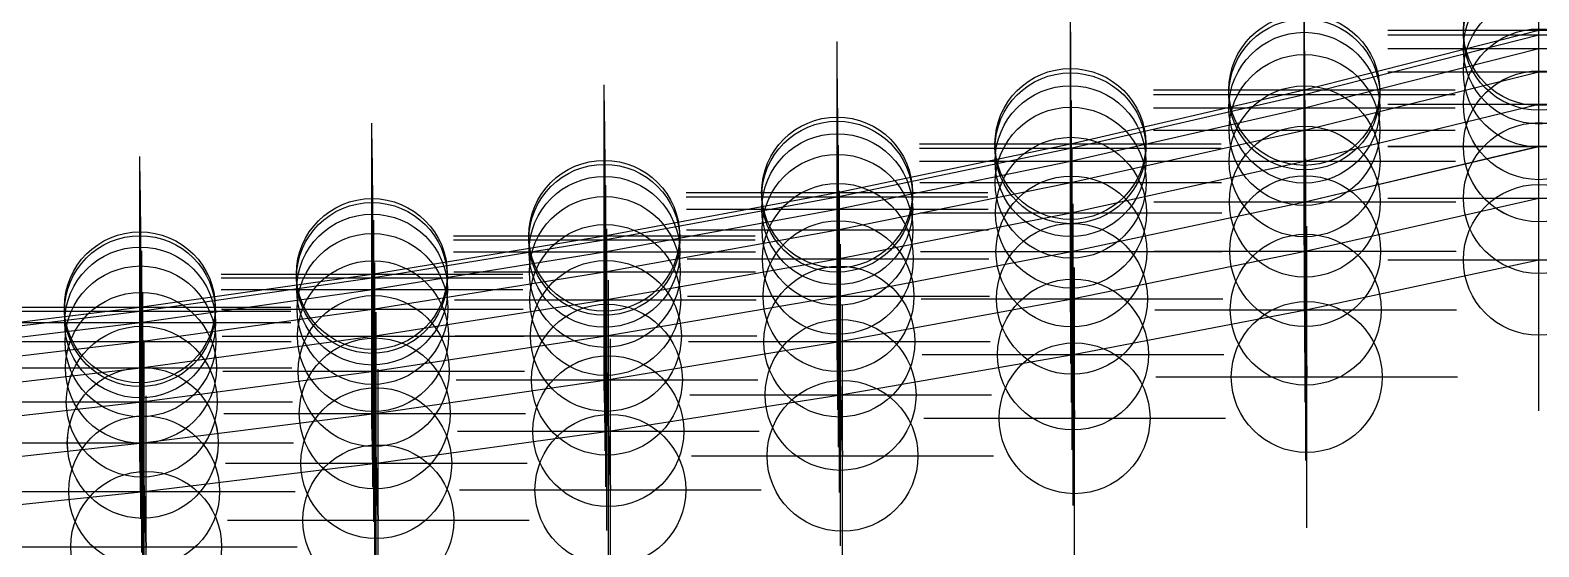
# Model space of a CAD drawing. Header units: inches. Extents: x 0.5 to 40.5, y -2.1 to 1.9.
# Drawn here: x 30.5 to 40.5, y -1.56 to 1.87 of the extents above; entities that cross this region are included whole.
import ezdxf

# ---------------------------------------------------------------- set-up
doc = ezdxf.new("R2010")
doc.units = ezdxf.units.IN
doc.header["$MEASUREMENT"] = 0
doc.header["$PDMODE"] = 34
for name, color, linetype in [('MF_horizontal', 104, 'Continuous'), ('MF_vertical', 44, 'Continuous'), ('NF_Glassload', 150, 'Continuous'), ('NF_RestraintsXYZ', 70, 'Continuous'), ('NF_Windload_01', 40, 'Continuous'), ('NF_Windload_02', 40, 'Continuous'), ('NF_Windload_03', 40, 'Continuous'), ('NF_Windload_04', 40, 'Continuous'), ('NF_Windload_05', 40, 'Continuous'), ('NF_Windload_06', 40, 'Continuous'), ('NF_Windload_07', 40, 'Continuous'), ('NF_Windload_08', 40, 'Continuous'), ('NF_Windload_09', 40, 'Continuous'), ('NF_Windload_10', 40, 'Continuous'), ('NF_Windload_11', 40, 'Continuous'), ('NF_Windload_12', 40, 'Continuous'), ('NF_Windload_13', 40, 'Continuous'), ('NF_Windload_14', 40, 'Continuous'), ('NF_Windload_15', 40, 'Continuous')]:
    doc.layers.add(name, color=color, linetype=linetype)

msp = doc.modelspace()

# ---------------------------------------------------------------- linework, layer by layer
for p, q in [((38.9452, 1.4702, 12.5), (40.4999, 1.8663, 12.5)), ((38.9453, 1.4407, 14.0565), (40.4999, 1.8358, 14.0625)), ((38.9453, 1.4407, 10.9435), (40.4999, 1.8358, 10.9375)), ((38.9457, 1.3523, 15.6134), (40.4999, 1.7442, 15.625)), ((38.9457, 1.3523, 9.3866), (40.4999, 1.7442, 9.375)), ((38.9463, 1.2045, 17.1711), (40.4999, 1.5909, 17.1875)), ((38.9463, 1.2045, 7.8289), (40.4999, 1.5909, 7.8125)), ((37.3949, 1.112, 12.5), (38.9452, 1.4702, 12.5)), ((37.3951, 1.0836, 14.0518), (38.9453, 1.4407, 14.0565)), ((37.3951, 1.0836, 10.9482), (38.9453, 1.4407, 10.9435)), ((38.9453, 1.4407, 14.0565), (38.9452, 1.4702, 12.5)), ((38.9452, 1.4702, 12.5), (38.9453, 1.4407, 10.9435)), ((38.9457, 1.3523, 15.6134), (38.9453, 1.4407, 14.0565)), ((38.9453, 1.4407, 10.9435), (38.9457, 1.3523, 9.3866)), ((37.3957, 0.9982, 15.6044), (38.9457, 1.3523, 15.6134)), ((37.3957, 0.9982, 9.3956), (38.9457, 1.3523, 9.3866)), ((38.9463, 1.2045, 17.1711), (38.9457, 1.3523, 15.6134)), ((38.9457, 1.3523, 9.3866), (38.9463, 1.2045, 7.8289)), ((38.9472, 0.9971, 6.27), (40.4999, 1.3752, 6.25)), ((38.9473, 0.9971, 18.73), (40.4999, 1.3752, 18.75)), ((37.3969, 0.8558, 17.1584), (38.9463, 1.2045, 17.1711)), ((37.3969, 0.8558, 7.8416), (38.9463, 1.2045, 7.8289)), ((38.9473, 0.9971, 18.73), (38.9463, 1.2045, 17.1711)), ((38.9463, 1.2045, 7.8289), (38.9472, 0.9971, 6.27)), ((35.8484, 0.7902, 12.5), (37.3949, 1.112, 12.5)), ((37.3951, 1.0836, 14.0518), (37.3949, 1.112, 12.5)), ((37.3949, 1.112, 12.5), (37.3951, 1.0836, 10.9482)), ((35.8487, 0.7628, 14.0482), (37.3951, 1.0836, 14.0518)), ((35.8487, 0.7628, 10.9518), (37.3951, 1.0836, 10.9482)), ((37.3957, 0.9982, 15.6044), (37.3951, 1.0836, 14.0518)), ((37.3951, 1.0836, 10.9482), (37.3957, 0.9982, 9.3956)), ((38.9487, 0.7296, 20.2908), (40.4999, 1.0965, 20.3125)), ((38.9487, 0.7296, 4.7092), (40.4999, 1.0964, 4.6875)), ((35.8496, 0.6803, 15.5974), (37.3957, 0.9982, 15.6044)), ((35.8496, 0.6803, 9.4026), (37.3957, 0.9982, 9.3956)), ((37.3969, 0.8558, 17.1584), (37.3957, 0.9982, 15.6044)), ((37.3957, 0.9982, 9.3956), (37.3969, 0.8558, 7.8416)), ((37.3988, 0.6562, 18.7148), (38.9473, 0.9971, 18.73)), ((37.3988, 0.6562, 6.2852), (38.9472, 0.9971, 6.27)), ((38.9472, 0.9971, 6.27), (38.9487, 0.7296, 4.7092)), ((38.9487, 0.7296, 20.2908), (38.9473, 0.9971, 18.73)), ((35.8513, 0.5429, 17.1488), (37.3969, 0.8558, 17.1584)), ((35.8513, 0.5428, 7.8512), (37.3969, 0.8558, 7.8416)), ((37.3988, 0.6562, 18.7148), (37.3969, 0.8558, 17.1584)), ((37.3969, 0.8558, 7.8416), (37.3988, 0.6562, 6.2852)), ((34.3052, 0.5034, 12.5), (35.8484, 0.7902, 12.5)), ((34.3056, 0.4768, 14.0454), (35.8487, 0.7628, 14.0482)), ((34.3056, 0.4768, 10.9546), (35.8487, 0.7628, 10.9518)), ((35.8487, 0.7628, 14.0482), (35.8484, 0.7902, 12.5)), ((35.8484, 0.7902, 12.5), (35.8487, 0.7628, 10.9518)), ((35.8496, 0.6803, 15.5974), (35.8487, 0.7628, 14.0482)), ((35.8487, 0.7628, 10.9518), (35.8496, 0.6803, 9.4026)), ((37.4016, 0.3994, 20.2749), (38.9487, 0.7296, 20.2908)), ((37.4016, 0.3994, 4.7251), (38.9487, 0.7296, 4.7092)), ((38.951, 0.4018, 21.8544), (38.9487, 0.7296, 20.2908)), ((38.9487, 0.7296, 4.7092), (38.951, 0.4018, 3.1456)), ((38.951, 0.4018, 21.8544), (40.4999, 0.7533, 21.875)), ((38.951, 0.4018, 3.1456), (40.4999, 0.7533, 3.125)), ((34.3067, 0.397, 15.5921), (35.8496, 0.6803, 15.5974)), ((34.3067, 0.397, 9.4079), (35.8496, 0.6803, 9.4026)), ((35.8513, 0.5429, 17.1488), (35.8496, 0.6803, 15.5974)), ((35.8496, 0.6803, 9.4026), (35.8513, 0.5428, 7.8512)), ((35.8538, 0.3505, 18.7035), (37.3988, 0.6562, 18.7148)), ((35.8538, 0.3505, 6.2965), (37.3988, 0.6562, 6.2852)), ((37.4016, 0.3994, 20.2749), (37.3988, 0.6562, 18.7148)), ((37.3988, 0.6562, 6.2852), (37.4016, 0.3994, 4.7251)), ((32.7649, 0.2502, 12.5), (34.3052, 0.5034, 12.5)), ((34.3056, 0.4768, 14.0454), (34.3052, 0.5034, 12.5)), ((34.3052, 0.5034, 12.5), (34.3056, 0.4768, 10.9546)), ((34.3086, 0.2641, 17.1415), (35.8513, 0.5429, 17.1488)), ((34.3086, 0.2641, 7.8585), (35.8513, 0.5428, 7.8512)), ((35.8538, 0.3505, 18.7035), (35.8513, 0.5429, 17.1488)), ((35.8513, 0.5428, 7.8512), (35.8538, 0.3505, 6.2965)), ((32.7653, 0.2244, 14.0433), (34.3056, 0.4768, 14.0454)), ((32.7653, 0.2244, 10.9567), (34.3056, 0.4768, 10.9546)), ((34.3067, 0.397, 15.5921), (34.3056, 0.4768, 14.0454)), ((34.3056, 0.4768, 10.9546), (34.3067, 0.397, 9.4079)), ((37.4058, 0.0858, 21.8402), (38.951, 0.4018, 21.8544)), ((37.4058, 0.0858, 3.1598), (38.951, 0.4018, 3.1456)), ((38.9548, 0.0137, 23.4228), (38.951, 0.4018, 21.8544)), ((38.951, 0.4018, 3.1456), (38.9548, 0.0137, 1.5772)), ((32.7665, 0.147, 15.5881), (34.3067, 0.397, 15.5921)), ((32.7665, 0.147, 9.4119), (34.3067, 0.397, 9.4079)), ((34.3086, 0.2641, 17.1415), (34.3067, 0.397, 15.5921)), ((34.3067, 0.397, 9.4079), (34.3086, 0.2641, 7.8585)), ((34.3117, 0.0783, 18.6951), (35.8538, 0.3505, 18.7035)), ((34.3117, 0.0783, 6.3049), (35.8538, 0.3505, 6.2965)), ((35.8577, 0.1035, 20.2633), (35.8538, 0.3505, 18.7035)), ((35.8538, 0.3505, 6.2965), (35.8577, 0.1035, 4.7367)), ((35.8577, 0.1035, 20.2633), (37.4016, 0.3994, 20.2749)), ((35.8577, 0.1035, 4.7367), (37.4016, 0.3994, 4.7251)), ((37.4058, 0.0858, 21.8402), (37.4016, 0.3994, 20.2749)), ((37.4016, 0.3994, 4.7251), (37.4058, 0.0858, 3.1598)), ((38.9548, 0.0137, 23.4228), (40.4999, 0.344, 23.4375)), ((38.9548, 0.0137, 1.5772), (40.4999, 0.344, 1.5625)), ((31.2269, 0.0295, 12.5), (32.7649, 0.2502, 12.5)), ((31.2274, 0.0043, 14.0417), (32.7653, 0.2244, 14.0433)), ((31.2274, 0.0043, 10.9583), (32.7653, 0.2244, 10.9567)), ((32.7653, 0.2244, 14.0433), (32.7649, 0.2502, 12.5)), ((32.7649, 0.2502, 12.5), (32.7653, 0.2244, 10.9567)), ((32.7665, 0.147, 15.5881), (32.7653, 0.2244, 14.0433)), ((32.7653, 0.2244, 10.9567), (32.7665, 0.147, 9.4119)), ((32.7687, 0.0181, 17.136), (34.3086, 0.2641, 17.1415)), ((32.7687, 0.0181, 7.864), (34.3086, 0.2641, 7.8585)), ((34.3117, 0.0783, 18.6951), (34.3086, 0.2641, 17.1415)), ((34.3086, 0.2641, 7.8585), (34.3117, 0.0783, 6.3049)), ((31.2286, -0.071, 15.5851), (32.7665, 0.147, 15.5881)), ((31.2286, -0.071, 9.4149), (32.7665, 0.147, 9.4119)), ((32.7687, 0.0181, 17.136), (32.7665, 0.147, 15.5881)), ((32.7665, 0.147, 9.4119), (32.7687, 0.0181, 7.864)), ((34.3163, -0.1601, 20.2549), (35.8577, 0.1035, 20.2633)), ((34.3163, -0.1601, 4.7451), (35.8577, 0.1035, 4.7367)), ((35.8634, -0.1975, 21.8303), (35.8577, 0.1035, 20.2633)), ((35.8577, 0.1035, 4.7367), (35.8634, -0.1976, 3.1697)), ((29.691, -0.1599, 12.5), (31.2269, 0.0295, 12.5)), ((29.6914, -0.1844, 14.0405), (31.2274, 0.0043, 14.0417)), ((29.6914, -0.1844, 10.9595), (31.2274, 0.0043, 10.9583)), ((31.2274, 0.0043, 14.0417), (31.2269, 0.0295, 12.5)), ((31.2269, 0.0295, 12.5), (31.2274, 0.0043, 10.9583)), ((31.2286, -0.071, 15.5851), (31.2274, 0.0043, 14.0417)), ((31.2274, 0.0043, 10.9583), (31.2286, -0.071, 9.4149)), ((31.2308, -0.1964, 17.1319), (32.7687, 0.0181, 17.136)), ((31.2308, -0.1964, 7.8681), (32.7687, 0.0181, 7.864)), ((32.7721, -0.162, 18.6889), (32.7687, 0.0181, 17.136)), ((32.7687, 0.0181, 7.864), (32.7721, -0.162, 6.3111)), ((32.7721, -0.162, 18.6889), (34.3117, 0.0783, 18.6951)), ((32.7721, -0.162, 6.3111), (34.3117, 0.0783, 6.3049)), ((34.3163, -0.1601, 20.2549), (34.3117, 0.0783, 18.6951)), ((34.3117, 0.0783, 6.3049), (34.3163, -0.1601, 4.7451)), ((35.8634, -0.1975, 21.8303), (37.4058, 0.0858, 21.8402)), ((35.8634, -0.1976, 3.1697), (37.4058, 0.0858, 3.1598)), ((37.4124, -0.2836, 23.4136), (37.4058, 0.0858, 21.8402)), ((37.4058, 0.0858, 3.1598), (37.4124, -0.2836, 1.5864)), ((37.4124, -0.2836, 23.4136), (38.9548, 0.0137, 23.4228)), ((37.4124, -0.2836, 1.5864), (38.9548, 0.0137, 1.5772)), ((38.9614, -0.4322, 25), (38.9548, 0.0137, 23.4228)), ((38.9548, 0.0137, 1.5772), (38.9614, -0.4322)), ((29.6926, -0.2579, 15.5828), (31.2286, -0.071, 15.5851)), ((29.6926, -0.2579, 9.4172), (31.2286, -0.071, 9.4149)), ((31.2308, -0.1964, 17.1319), (31.2286, -0.071, 15.5851)), ((31.2286, -0.071, 9.4149), (31.2308, -0.1964, 7.8681)), ((29.6948, -0.3803, 17.1289), (31.2308, -0.1964, 17.1319)), ((29.6948, -0.3803, 7.8711), (31.2308, -0.1964, 7.8681)), ((31.2343, -0.3715, 18.6843), (31.2308, -0.1964, 17.1319)), ((31.2308, -0.1964, 7.8681), (31.2343, -0.3715, 6.3157)), ((31.2343, -0.3715, 18.6843), (32.7721, -0.162, 18.6889)), ((31.2343, -0.3715, 6.3157), (32.7721, -0.162, 6.3111)), ((32.777, -0.3929, 20.2488), (32.7721, -0.162, 18.6889)), ((32.7721, -0.162, 6.3111), (32.777, -0.3929, 4.7512)), ((32.777, -0.3929, 20.2488), (34.3163, -0.1601, 20.2549)), ((32.777, -0.3929, 4.7512), (34.3163, -0.1601, 4.7451)), ((34.3228, -0.4503, 21.8233), (34.3163, -0.1601, 20.2549)), ((34.3163, -0.1601, 4.7451), (34.3229, -0.4503, 3.1767)), ((34.3228, -0.4503, 21.8233), (35.8634, -0.1975, 21.8303)), ((34.3229, -0.4503, 3.1767), (35.8634, -0.1976, 3.1697)), ((35.8718, -0.5513, 23.4076), (35.8634, -0.1975, 21.8303)), ((35.8634, -0.1976, 3.1697), (35.8718, -0.5513, 1.5924)), ((35.8718, -0.5513, 23.4076), (37.4124, -0.2836, 23.4136)), ((35.8718, -0.5513, 1.5924), (37.4124, -0.2836, 1.5864)), ((37.4229, -0.7059, 25), (37.4124, -0.2836, 23.4136)), ((37.4124, -0.2836, 1.5864), (37.4229, -0.7059)), ((29.6981, -0.5513, 18.6809), (31.2343, -0.3715, 18.6843)), ((29.6981, -0.5514, 6.3191), (31.2343, -0.3715, 6.3157)), ((31.2393, -0.5961, 20.2443), (31.2343, -0.3715, 18.6843)), ((31.2343, -0.3715, 6.3157), (31.2393, -0.5961, 4.7556)), ((31.2393, -0.5961, 20.2443), (32.777, -0.3929, 20.2488)), ((31.2393, -0.5961, 4.7556), (32.777, -0.3929, 4.7512)), ((32.784, -0.6738, 21.8183), (32.777, -0.3929, 20.2488)), ((32.777, -0.3929, 4.7512), (32.784, -0.6738, 3.1817)), ((32.784, -0.6738, 21.8183), (34.3228, -0.4503, 21.8233)), ((32.784, -0.6738, 3.1817), (34.3229, -0.4503, 3.1767)), ((34.3323, -0.791, 23.4035), (34.3228, -0.4503, 21.8233)), ((34.3229, -0.4503, 3.1767), (34.3324, -0.791, 1.5965)), ((29.7029, -0.7706, 20.2411), (31.2393, -0.5961, 20.2443)), ((29.7029, -0.7706, 4.7589), (31.2393, -0.5961, 4.7556)), ((31.2463, -0.8693, 21.8147), (31.2393, -0.5961, 20.2443)), ((31.2393, -0.5961, 4.7556), (31.2462, -0.8693, 3.1852)), ((34.3323, -0.791, 23.4035), (35.8718, -0.5513, 23.4076)), ((34.3324, -0.791, 1.5965), (35.8718, -0.5513, 1.5924)), ((35.8845, -0.9551, 25), (35.8718, -0.5513, 23.4076)), ((35.8718, -0.5513, 1.5924), (35.8845, -0.9551)), ((31.2462, -0.8693, 3.1852), (32.784, -0.6738, 3.1817)), ((31.2463, -0.8693, 21.8147), (32.784, -0.6738, 21.8183)), ((32.7939, -1.0037, 23.4007), (32.784, -0.6738, 21.8183)), ((32.784, -0.6738, 3.1817), (32.7939, -1.0037, 1.5993)), ((32.7939, -1.0037, 23.4007), (34.3323, -0.791, 23.4035)), ((32.7939, -1.0037, 1.5993), (34.3324, -0.791, 1.5965)), ((34.346, -1.1801, 25), (34.3323, -0.791, 23.4035)), ((34.3324, -0.791, 1.5965), (34.346, -1.1801)), ((29.7095, -1.0374, 21.8122), (31.2463, -0.8693, 21.8147)), ((29.7095, -1.0374, 3.1878), (31.2462, -0.8693, 3.1852)), ((31.2462, -0.8693, 3.1852), (31.2559, -1.1903, 1.6013)), ((31.2559, -1.1903, 23.3987), (31.2463, -0.8693, 21.8147)), ((31.2559, -1.1903, 23.3987), (32.7939, -1.0037, 23.4007)), ((31.2559, -1.1903, 1.6013), (32.7939, -1.0037, 1.5993)), ((32.8076, -1.381, 25), (32.7939, -1.0037, 23.4007)), ((32.7939, -1.0037, 1.5993), (32.8076, -1.381)), ((29.7185, -1.3512, 23.3973), (31.2559, -1.1903, 23.3987)), ((29.7185, -1.3512, 1.6027), (31.2559, -1.1903, 1.6013)), ((31.2691, -1.5579, 25), (31.2559, -1.1903, 23.3987)), ((31.2559, -1.1903, 1.6013), (31.2691, -1.5579))]:
    msp.add_line(p, q)
at = {"layer": 'MF_horizontal'}
for p, q in [((38.9452, 1.4702, 12.5), (40.4999, 1.8663, 12.5)), ((38.9453, 1.4407, 14.0565), (40.4999, 1.8358, 14.0625)), ((38.9453, 1.4407, 10.9435), (40.4999, 1.8358, 10.9375)), ((38.9457, 1.3523, 15.6134), (40.4999, 1.7442, 15.625)), ((38.9457, 1.3523, 9.3866), (40.4999, 1.7442, 9.375)), ((38.9463, 1.2045, 17.1711), (40.4999, 1.5909, 17.1875)), ((38.9463, 1.2045, 7.8289), (40.4999, 1.5909, 7.8125)), ((37.3949, 1.112, 12.5), (38.9452, 1.4702, 12.5)), ((37.3951, 1.0836, 14.0518), (38.9453, 1.4407, 14.0565)), ((37.3951, 1.0836, 10.9482), (38.9453, 1.4407, 10.9435)), ((37.3957, 0.9982, 15.6044), (38.9457, 1.3523, 15.6134)), ((37.3957, 0.9982, 9.3956), (38.9457, 1.3523, 9.3866)), ((38.9472, 0.9971, 6.27), (40.4999, 1.3752, 6.25)), ((38.9473, 0.9971, 18.73), (40.4999, 1.3752, 18.75)), ((37.3969, 0.8558, 17.1584), (38.9463, 1.2045, 17.1711)), ((37.3969, 0.8558, 7.8416), (38.9463, 1.2045, 7.8289)), ((35.8484, 0.7902, 12.5), (37.3949, 1.112, 12.5)), ((35.8487, 0.7628, 14.0482), (37.3951, 1.0836, 14.0518)), ((35.8487, 0.7628, 10.9518), (37.3951, 1.0836, 10.9482)), ((38.9487, 0.7296, 20.2908), (40.4999, 1.0965, 20.3125)), ((38.9487, 0.7296, 4.7092), (40.4999, 1.0964, 4.6875)), ((35.8496, 0.6803, 15.5974), (37.3957, 0.9982, 15.6044)), ((35.8496, 0.6803, 9.4026), (37.3957, 0.9982, 9.3956)), ((37.3988, 0.6562, 18.7148), (38.9473, 0.9971, 18.73)), ((37.3988, 0.6562, 6.2852), (38.9472, 0.9971, 6.27)), ((35.8513, 0.5429, 17.1488), (37.3969, 0.8558, 17.1584)), ((35.8513, 0.5428, 7.8512), (37.3969, 0.8558, 7.8416)), ((34.3052, 0.5034, 12.5), (35.8484, 0.7902, 12.5)), ((34.3056, 0.4768, 14.0454), (35.8487, 0.7628, 14.0482)), ((34.3056, 0.4768, 10.9546), (35.8487, 0.7628, 10.9518)), ((37.4016, 0.3994, 20.2749), (38.9487, 0.7296, 20.2908)), ((37.4016, 0.3994, 4.7251), (38.9487, 0.7296, 4.7092)), ((38.951, 0.4018, 21.8544), (40.4999, 0.7533, 21.875)), ((38.951, 0.4018, 3.1456), (40.4999, 0.7533, 3.125)), ((34.3067, 0.397, 15.5921), (35.8496, 0.6803, 15.5974)), ((34.3067, 0.397, 9.4079), (35.8496, 0.6803, 9.4026)), ((35.8538, 0.3505, 18.7035), (37.3988, 0.6562, 18.7148)), ((35.8538, 0.3505, 6.2965), (37.3988, 0.6562, 6.2852)), ((32.7649, 0.2502, 12.5), (34.3052, 0.5034, 12.5)), ((34.3086, 0.2641, 17.1415), (35.8513, 0.5429, 17.1488)), ((34.3086, 0.2641, 7.8585), (35.8513, 0.5428, 7.8512)), ((32.7653, 0.2244, 14.0433), (34.3056, 0.4768, 14.0454)), ((32.7653, 0.2244, 10.9567), (34.3056, 0.4768, 10.9546)), ((37.4058, 0.0858, 21.8402), (38.951, 0.4018, 21.8544)), ((37.4058, 0.0858, 3.1598), (38.951, 0.4018, 3.1456)), ((32.7665, 0.147, 15.5881), (34.3067, 0.397, 15.5921)), ((32.7665, 0.147, 9.4119), (34.3067, 0.397, 9.4079)), ((34.3117, 0.0783, 18.6951), (35.8538, 0.3505, 18.7035)), ((34.3117, 0.0783, 6.3049), (35.8538, 0.3505, 6.2965)), ((35.8577, 0.1035, 20.2633), (37.4016, 0.3994, 20.2749)), ((35.8577, 0.1035, 4.7367), (37.4016, 0.3994, 4.7251)), ((38.9548, 0.0137, 23.4228), (40.4999, 0.344, 23.4375)), ((38.9548, 0.0137, 1.5772), (40.4999, 0.344, 1.5625)), ((31.2269, 0.0295, 12.5), (32.7649, 0.2502, 12.5)), ((31.2274, 0.0043, 14.0417), (32.7653, 0.2244, 14.0433)), ((31.2274, 0.0043, 10.9583), (32.7653, 0.2244, 10.9567)), ((32.7687, 0.0181, 17.136), (34.3086, 0.2641, 17.1415)), ((32.7687, 0.0181, 7.864), (34.3086, 0.2641, 7.8585)), ((31.2286, -0.071, 15.5851), (32.7665, 0.147, 15.5881)), ((31.2286, -0.071, 9.4149), (32.7665, 0.147, 9.4119)), ((34.3163, -0.1601, 20.2549), (35.8577, 0.1035, 20.2633)), ((34.3163, -0.1601, 4.7451), (35.8577, 0.1035, 4.7367)), ((29.691, -0.1599, 12.5), (31.2269, 0.0295, 12.5)), ((29.6914, -0.1844, 14.0405), (31.2274, 0.0043, 14.0417)), ((29.6914, -0.1844, 10.9595), (31.2274, 0.0043, 10.9583)), ((31.2308, -0.1964, 17.1319), (32.7687, 0.0181, 17.136)), ((31.2308, -0.1964, 7.8681), (32.7687, 0.0181, 7.864)), ((32.7721, -0.162, 18.6889), (34.3117, 0.0783, 18.6951)), ((32.7721, -0.162, 6.3111), (34.3117, 0.0783, 6.3049)), ((35.8634, -0.1975, 21.8303), (37.4058, 0.0858, 21.8402)), ((35.8634, -0.1976, 3.1697), (37.4058, 0.0858, 3.1598)), ((37.4124, -0.2836, 23.4136), (38.9548, 0.0137, 23.4228)), ((37.4124, -0.2836, 1.5864), (38.9548, 0.0137, 1.5772)), ((29.6926, -0.2579, 15.5828), (31.2286, -0.071, 15.5851)), ((29.6926, -0.2579, 9.4172), (31.2286, -0.071, 9.4149)), ((29.6948, -0.3803, 17.1289), (31.2308, -0.1964, 17.1319)), ((29.6948, -0.3803, 7.8711), (31.2308, -0.1964, 7.8681)), ((31.2343, -0.3715, 18.6843), (32.7721, -0.162, 18.6889)), ((31.2343, -0.3715, 6.3157), (32.7721, -0.162, 6.3111)), ((32.777, -0.3929, 20.2488), (34.3163, -0.1601, 20.2549)), ((32.777, -0.3929, 4.7512), (34.3163, -0.1601, 4.7451)), ((34.3228, -0.4503, 21.8233), (35.8634, -0.1975, 21.8303)), ((34.3229, -0.4503, 3.1767), (35.8634, -0.1976, 3.1697)), ((35.8718, -0.5513, 23.4076), (37.4124, -0.2836, 23.4136)), ((35.8718, -0.5513, 1.5924), (37.4124, -0.2836, 1.5864)), ((29.6981, -0.5513, 18.6809), (31.2343, -0.3715, 18.6843)), ((29.6981, -0.5514, 6.3191), (31.2343, -0.3715, 6.3157)), ((31.2393, -0.5961, 20.2443), (32.777, -0.3929, 20.2488)), ((31.2393, -0.5961, 4.7556), (32.777, -0.3929, 4.7512)), ((32.784, -0.6738, 21.8183), (34.3228, -0.4503, 21.8233)), ((32.784, -0.6738, 3.1817), (34.3229, -0.4503, 3.1767)), ((29.7029, -0.7706, 20.2411), (31.2393, -0.5961, 20.2443)), ((29.7029, -0.7706, 4.7589), (31.2393, -0.5961, 4.7556)), ((34.3323, -0.791, 23.4035), (35.8718, -0.5513, 23.4076)), ((34.3324, -0.791, 1.5965), (35.8718, -0.5513, 1.5924)), ((31.2462, -0.8693, 3.1852), (32.784, -0.6738, 3.1817)), ((31.2463, -0.8693, 21.8147), (32.784, -0.6738, 21.8183)), ((32.7939, -1.0037, 23.4007), (34.3323, -0.791, 23.4035)), ((32.7939, -1.0037, 1.5993), (34.3324, -0.791, 1.5965)), ((29.7095, -1.0374, 21.8122), (31.2463, -0.8693, 21.8147)), ((29.7095, -1.0374, 3.1878), (31.2462, -0.8693, 3.1852)), ((31.2559, -1.1903, 23.3987), (32.7939, -1.0037, 23.4007)), ((31.2559, -1.1903, 1.6013), (32.7939, -1.0037, 1.5993)), ((29.7185, -1.3512, 23.3973), (31.2559, -1.1903, 23.3987)), ((29.7185, -1.3512, 1.6027), (31.2559, -1.1903, 1.6013))]:
    msp.add_line(p, q, dxfattribs=at)
at = {"layer": 'MF_vertical'}
for p, q in [((38.9453, 1.4407, 14.0565), (38.9452, 1.4702, 12.5)), ((38.9452, 1.4702, 12.5), (38.9453, 1.4407, 10.9435)), ((38.9457, 1.3523, 15.6134), (38.9453, 1.4407, 14.0565)), ((38.9453, 1.4407, 10.9435), (38.9457, 1.3523, 9.3866)), ((38.9463, 1.2045, 17.1711), (38.9457, 1.3523, 15.6134)), ((38.9457, 1.3523, 9.3866), (38.9463, 1.2045, 7.8289)), ((38.9473, 0.9971, 18.73), (38.9463, 1.2045, 17.1711)), ((38.9463, 1.2045, 7.8289), (38.9472, 0.9971, 6.27)), ((37.3951, 1.0836, 14.0518), (37.3949, 1.112, 12.5)), ((37.3949, 1.112, 12.5), (37.3951, 1.0836, 10.9482)), ((37.3957, 0.9982, 15.6044), (37.3951, 1.0836, 14.0518)), ((37.3951, 1.0836, 10.9482), (37.3957, 0.9982, 9.3956)), ((37.3969, 0.8558, 17.1584), (37.3957, 0.9982, 15.6044)), ((37.3957, 0.9982, 9.3956), (37.3969, 0.8558, 7.8416)), ((38.9472, 0.9971, 6.27), (38.9487, 0.7296, 4.7092)), ((38.9487, 0.7296, 20.2908), (38.9473, 0.9971, 18.73)), ((37.3988, 0.6562, 18.7148), (37.3969, 0.8558, 17.1584)), ((37.3969, 0.8558, 7.8416), (37.3988, 0.6562, 6.2852)), ((35.8487, 0.7628, 14.0482), (35.8484, 0.7902, 12.5)), ((35.8484, 0.7902, 12.5), (35.8487, 0.7628, 10.9518)), ((35.8496, 0.6803, 15.5974), (35.8487, 0.7628, 14.0482)), ((35.8487, 0.7628, 10.9518), (35.8496, 0.6803, 9.4026)), ((38.951, 0.4018, 21.8544), (38.9487, 0.7296, 20.2908)), ((38.9487, 0.7296, 4.7092), (38.951, 0.4018, 3.1456)), ((35.8513, 0.5429, 17.1488), (35.8496, 0.6803, 15.5974)), ((35.8496, 0.6803, 9.4026), (35.8513, 0.5428, 7.8512)), ((37.4016, 0.3994, 20.2749), (37.3988, 0.6562, 18.7148)), ((37.3988, 0.6562, 6.2852), (37.4016, 0.3994, 4.7251)), ((34.3056, 0.4768, 14.0454), (34.3052, 0.5034, 12.5)), ((34.3052, 0.5034, 12.5), (34.3056, 0.4768, 10.9546)), ((35.8538, 0.3505, 18.7035), (35.8513, 0.5429, 17.1488)), ((35.8513, 0.5428, 7.8512), (35.8538, 0.3505, 6.2965)), ((34.3067, 0.397, 15.5921), (34.3056, 0.4768, 14.0454)), ((34.3056, 0.4768, 10.9546), (34.3067, 0.397, 9.4079)), ((38.9548, 0.0137, 23.4228), (38.951, 0.4018, 21.8544)), ((38.951, 0.4018, 3.1456), (38.9548, 0.0137, 1.5772)), ((34.3086, 0.2641, 17.1415), (34.3067, 0.397, 15.5921)), ((34.3067, 0.397, 9.4079), (34.3086, 0.2641, 7.8585)), ((35.8577, 0.1035, 20.2633), (35.8538, 0.3505, 18.7035)), ((35.8538, 0.3505, 6.2965), (35.8577, 0.1035, 4.7367)), ((37.4058, 0.0858, 21.8402), (37.4016, 0.3994, 20.2749)), ((37.4016, 0.3994, 4.7251), (37.4058, 0.0858, 3.1598)), ((32.7653, 0.2244, 14.0433), (32.7649, 0.2502, 12.5)), ((32.7649, 0.2502, 12.5), (32.7653, 0.2244, 10.9567)), ((32.7665, 0.147, 15.5881), (32.7653, 0.2244, 14.0433)), ((32.7653, 0.2244, 10.9567), (32.7665, 0.147, 9.4119)), ((34.3117, 0.0783, 18.6951), (34.3086, 0.2641, 17.1415)), ((34.3086, 0.2641, 7.8585), (34.3117, 0.0783, 6.3049)), ((32.7687, 0.0181, 17.136), (32.7665, 0.147, 15.5881)), ((32.7665, 0.147, 9.4119), (32.7687, 0.0181, 7.864)), ((35.8634, -0.1975, 21.8303), (35.8577, 0.1035, 20.2633)), ((35.8577, 0.1035, 4.7367), (35.8634, -0.1976, 3.1697)), ((31.2274, 0.0043, 14.0417), (31.2269, 0.0295, 12.5)), ((31.2269, 0.0295, 12.5), (31.2274, 0.0043, 10.9583)), ((31.2286, -0.071, 15.5851), (31.2274, 0.0043, 14.0417)), ((31.2274, 0.0043, 10.9583), (31.2286, -0.071, 9.4149)), ((32.7721, -0.162, 18.6889), (32.7687, 0.0181, 17.136)), ((32.7687, 0.0181, 7.864), (32.7721, -0.162, 6.3111)), ((34.3163, -0.1601, 20.2549), (34.3117, 0.0783, 18.6951)), ((34.3117, 0.0783, 6.3049), (34.3163, -0.1601, 4.7451)), ((37.4124, -0.2836, 23.4136), (37.4058, 0.0858, 21.8402)), ((37.4058, 0.0858, 3.1598), (37.4124, -0.2836, 1.5864)), ((38.9614, -0.4322, 25), (38.9548, 0.0137, 23.4228)), ((38.9548, 0.0137, 1.5772), (38.9614, -0.4322)), ((31.2308, -0.1964, 17.1319), (31.2286, -0.071, 15.5851)), ((31.2286, -0.071, 9.4149), (31.2308, -0.1964, 7.8681)), ((31.2343, -0.3715, 18.6843), (31.2308, -0.1964, 17.1319)), ((31.2308, -0.1964, 7.8681), (31.2343, -0.3715, 6.3157)), ((32.777, -0.3929, 20.2488), (32.7721, -0.162, 18.6889)), ((32.7721, -0.162, 6.3111), (32.777, -0.3929, 4.7512)), ((34.3228, -0.4503, 21.8233), (34.3163, -0.1601, 20.2549)), ((34.3163, -0.1601, 4.7451), (34.3229, -0.4503, 3.1767)), ((35.8718, -0.5513, 23.4076), (35.8634, -0.1975, 21.8303)), ((35.8634, -0.1976, 3.1697), (35.8718, -0.5513, 1.5924)), ((37.4229, -0.7059, 25), (37.4124, -0.2836, 23.4136)), ((37.4124, -0.2836, 1.5864), (37.4229, -0.7059)), ((31.2393, -0.5961, 20.2443), (31.2343, -0.3715, 18.6843)), ((31.2343, -0.3715, 6.3157), (31.2393, -0.5961, 4.7556)), ((32.784, -0.6738, 21.8183), (32.777, -0.3929, 20.2488)), ((32.777, -0.3929, 4.7512), (32.784, -0.6738, 3.1817)), ((34.3323, -0.791, 23.4035), (34.3228, -0.4503, 21.8233)), ((34.3229, -0.4503, 3.1767), (34.3324, -0.791, 1.5965)), ((31.2463, -0.8693, 21.8147), (31.2393, -0.5961, 20.2443)), ((31.2393, -0.5961, 4.7556), (31.2462, -0.8693, 3.1852)), ((35.8845, -0.9551, 25), (35.8718, -0.5513, 23.4076)), ((35.8718, -0.5513, 1.5924), (35.8845, -0.9551)), ((32.7939, -1.0037, 23.4007), (32.784, -0.6738, 21.8183)), ((32.784, -0.6738, 3.1817), (32.7939, -1.0037, 1.5993)), ((34.346, -1.1801, 25), (34.3323, -0.791, 23.4035)), ((34.3324, -0.791, 1.5965), (34.346, -1.1801)), ((31.2462, -0.8693, 3.1852), (31.2559, -1.1903, 1.6013)), ((31.2559, -1.1903, 23.3987), (31.2463, -0.8693, 21.8147)), ((32.8076, -1.381, 25), (32.7939, -1.0037, 23.4007)), ((32.7939, -1.0037, 1.5993), (32.8076, -1.381)), ((31.2691, -1.5579, 25), (31.2559, -1.1903, 23.3987)), ((31.2559, -1.1903, 1.6013), (31.2691, -1.5579))]:
    msp.add_line(p, q, dxfattribs=at)
at = {"layer": 'NF_Glassload'}
for p in [(38.9452, 1.4702, 12.5), (38.9453, 1.4407, 10.9435), (38.9453, 1.4407, 14.0565), (38.9457, 1.3523, 9.3866), (38.9457, 1.3523, 15.6134), (38.9463, 1.2045, 7.8289), (38.9463, 1.2045, 17.1711), (37.3949, 1.112, 12.5), (37.3951, 1.0836, 10.9482), (37.3951, 1.0836, 14.0518), (37.3957, 0.9982, 9.3956), (37.3957, 0.9982, 15.6044), (38.9472, 0.9971, 6.27), (38.9473, 0.9971, 18.73), (37.3969, 0.8558, 7.8416), (37.3969, 0.8558, 17.1584), (35.8484, 0.7902, 12.5), (35.8487, 0.7628, 10.9518), (35.8487, 0.7628, 14.0482), (38.9487, 0.7296, 4.7092), (38.9487, 0.7296, 20.2908), (35.8496, 0.6803, 9.4026), (35.8496, 0.6803, 15.5974), (37.3988, 0.6562, 6.2852), (37.3988, 0.6562, 18.7148), (34.3052, 0.5034, 12.5), (35.8513, 0.5429, 17.1488), (35.8513, 0.5428, 7.8512), (34.3056, 0.4768, 10.9546), (34.3056, 0.4768, 14.0454), (38.951, 0.4018, 3.1456), (38.951, 0.4018, 21.8544), (34.3067, 0.397, 9.4079), (34.3067, 0.397, 15.5921), (35.8538, 0.3505, 6.2965), (35.8538, 0.3505, 18.7035), (37.4016, 0.3994, 4.7251), (37.4016, 0.3994, 20.2749), (32.7649, 0.2502, 12.5), (32.7653, 0.2244, 10.9567), (32.7653, 0.2244, 14.0433), (34.3086, 0.2641, 7.8585), (34.3086, 0.2641, 17.1415), (32.7665, 0.147, 9.4119), (32.7665, 0.147, 15.5881), (35.8577, 0.1035, 4.7367), (35.8577, 0.1035, 20.2633), (31.2269, 0.0295, 12.5), (31.2274, 0.0043, 10.9583), (31.2274, 0.0043, 14.0417), (32.7687, 0.0181, 7.864), (32.7687, 0.0181, 17.136), (34.3117, 0.0783, 6.3049), (34.3117, 0.0783, 18.6951), (37.4058, 0.0858, 3.1598), (37.4058, 0.0858, 21.8402), (38.9548, 0.0137, 1.5772), (38.9548, 0.0137, 23.4228), (31.2286, -0.071, 9.4149), (31.2286, -0.071, 15.5851), (31.2308, -0.1964, 7.8681), (31.2308, -0.1964, 17.1319), (32.7721, -0.162, 6.3111), (32.7721, -0.162, 18.6889), (34.3163, -0.1601, 4.7451), (34.3163, -0.1601, 20.2549), (35.8634, -0.1975, 21.8303), (35.8634, -0.1976, 3.1697), (37.4124, -0.2836, 1.5864), (37.4124, -0.2836, 23.4136), (31.2343, -0.3715, 6.3157), (31.2343, -0.3715, 18.6843), (32.777, -0.3929, 4.7512), (32.777, -0.3929, 20.2488), (34.3228, -0.4503, 21.8233), (34.3229, -0.4503, 3.1767), (31.2393, -0.5961, 4.7556), (31.2393, -0.5961, 20.2443), (35.8718, -0.5513, 1.5924), (35.8718, -0.5513, 23.4076), (32.784, -0.6738, 3.1817), (32.784, -0.6738, 21.8183), (34.3323, -0.791, 23.4035), (34.3324, -0.791, 1.5965), (31.2462, -0.8693, 3.1852), (31.2463, -0.8693, 21.8147), (32.7939, -1.0037, 1.5993), (32.7939, -1.0037, 23.4007), (31.2559, -1.1903, 1.6013), (31.2559, -1.1903, 23.3987)]:
    msp.add_point(p, dxfattribs=at)
at = {"layer": 'NF_RestraintsXYZ'}
for p in [(40.4999, 1.8663, 12.5), (40.4999, 1.8358, 10.9375), (40.4999, 1.8358, 14.0625), (40.4999, 1.7442, 9.375), (40.4999, 1.7442, 15.625), (40.4999, 1.5909, 7.8125), (40.4999, 1.5909, 17.1875), (40.4999, 1.3752, 6.25), (40.4999, 1.3752, 18.75), (40.4999, 1.0965, 20.3125), (40.4999, 1.0964, 4.6875), (40.4999, 0.7533, 3.125), (40.4999, 0.7533, 21.875), (40.4999, 0.344, 1.5625), (40.4999, 0.344, 23.4375), (38.9614, -0.4322, 25), (38.9614, -0.4322), (37.4229, -0.7059, 25), (37.4229, -0.7059), (35.8845, -0.9551, 25), (35.8845, -0.9551), (34.346, -1.1801, 25), (34.346, -1.1801), (32.8076, -1.381, 25), (32.8076, -1.381), (31.2691, -1.5579, 25), (31.2691, -1.5579)]:
    msp.add_point(p, dxfattribs=at)
at = {"layer": 'NF_Windload_01'}
for p in [(38.9548, 0.0137, 1.5772), (37.4124, -0.2836, 1.5864), (35.8718, -0.5513, 1.5924), (34.3324, -0.791, 1.5965), (32.7939, -1.0037, 1.5993), (31.2559, -1.1903, 1.6013)]:
    msp.add_point(p, dxfattribs=at)
at = {"layer": 'NF_Windload_02'}
for p in [(38.951, 0.4018, 3.1456), (37.4058, 0.0858, 3.1598), (35.8634, -0.1976, 3.1697), (34.3229, -0.4503, 3.1767), (32.784, -0.6738, 3.1817), (31.2462, -0.8693, 3.1852)]:
    msp.add_point(p, dxfattribs=at)
at = {"layer": 'NF_Windload_03'}
for p in [(38.9487, 0.7296, 4.7092), (37.4016, 0.3994, 4.7251), (35.8577, 0.1035, 4.7367), (34.3163, -0.1601, 4.7451), (32.777, -0.3929, 4.7512), (31.2393, -0.5961, 4.7556)]:
    msp.add_point(p, dxfattribs=at)
at = {"layer": 'NF_Windload_04'}
for p in [(38.9472, 0.9971, 6.27), (37.3988, 0.6562, 6.2852), (35.8538, 0.3505, 6.2965), (34.3117, 0.0783, 6.3049), (32.7721, -0.162, 6.3111), (31.2343, -0.3715, 6.3157)]:
    msp.add_point(p, dxfattribs=at)
at = {"layer": 'NF_Windload_05'}
for p in [(38.9463, 1.2045, 7.8289), (37.3969, 0.8558, 7.8416), (35.8513, 0.5428, 7.8512), (34.3086, 0.2641, 7.8585), (32.7687, 0.0181, 7.864), (31.2308, -0.1964, 7.8681)]:
    msp.add_point(p, dxfattribs=at)
at = {"layer": 'NF_Windload_06'}
for p in [(38.9457, 1.3523, 9.3866), (37.3957, 0.9982, 9.3956), (35.8496, 0.6803, 9.4026), (34.3067, 0.397, 9.4079), (32.7665, 0.147, 9.4119), (31.2286, -0.071, 9.4149)]:
    msp.add_point(p, dxfattribs=at)
at = {"layer": 'NF_Windload_07'}
for p in [(38.9453, 1.4407, 10.9435), (37.3951, 1.0836, 10.9482), (35.8487, 0.7628, 10.9518), (34.3056, 0.4768, 10.9546), (32.7653, 0.2244, 10.9567), (31.2274, 0.0043, 10.9583)]:
    msp.add_point(p, dxfattribs=at)
at = {"layer": 'NF_Windload_08'}
for p in [(38.9452, 1.4702, 12.5), (37.3949, 1.112, 12.5), (35.8484, 0.7902, 12.5), (34.3052, 0.5034, 12.5), (32.7649, 0.2502, 12.5), (31.2269, 0.0295, 12.5)]:
    msp.add_point(p, dxfattribs=at)
at = {"layer": 'NF_Windload_09'}
for p in [(38.9453, 1.4407, 14.0565), (37.3951, 1.0836, 14.0518), (35.8487, 0.7628, 14.0482), (34.3056, 0.4768, 14.0454), (32.7653, 0.2244, 14.0433), (31.2274, 0.0043, 14.0417)]:
    msp.add_point(p, dxfattribs=at)
at = {"layer": 'NF_Windload_10'}
for p in [(38.9457, 1.3523, 15.6134), (37.3957, 0.9982, 15.6044), (35.8496, 0.6803, 15.5974), (34.3067, 0.397, 15.5921), (32.7665, 0.147, 15.5881), (31.2286, -0.071, 15.5851)]:
    msp.add_point(p, dxfattribs=at)
at = {"layer": 'NF_Windload_11'}
for p in [(38.9463, 1.2045, 17.1711), (37.3969, 0.8558, 17.1584), (35.8513, 0.5429, 17.1488), (34.3086, 0.2641, 17.1415), (32.7687, 0.0181, 17.136), (31.2308, -0.1964, 17.1319)]:
    msp.add_point(p, dxfattribs=at)
at = {"layer": 'NF_Windload_12'}
for p in [(38.9473, 0.9971, 18.73), (37.3988, 0.6562, 18.7148), (35.8538, 0.3505, 18.7035), (34.3117, 0.0783, 18.6951), (32.7721, -0.162, 18.6889), (31.2343, -0.3715, 18.6843)]:
    msp.add_point(p, dxfattribs=at)
at = {"layer": 'NF_Windload_13'}
for p in [(38.9487, 0.7296, 20.2908), (37.4016, 0.3994, 20.2749), (35.8577, 0.1035, 20.2633), (34.3163, -0.1601, 20.2549), (32.777, -0.3929, 20.2488), (31.2393, -0.5961, 20.2443)]:
    msp.add_point(p, dxfattribs=at)
at = {"layer": 'NF_Windload_14'}
for p in [(38.951, 0.4018, 21.8544), (37.4058, 0.0858, 21.8402), (35.8634, -0.1975, 21.8303), (34.3228, -0.4503, 21.8233), (32.784, -0.6738, 21.8183), (31.2463, -0.8693, 21.8147)]:
    msp.add_point(p, dxfattribs=at)
at = {"layer": 'NF_Windload_15'}
for p in [(38.9548, 0.0137, 23.4228), (37.4124, -0.2836, 23.4136), (35.8718, -0.5513, 23.4076), (34.3323, -0.791, 23.4035), (32.7939, -1.0037, 23.4007), (31.2559, -1.1903, 23.3987)]:
    msp.add_point(p, dxfattribs=at)

doc.saveas('drawing.dxf')
